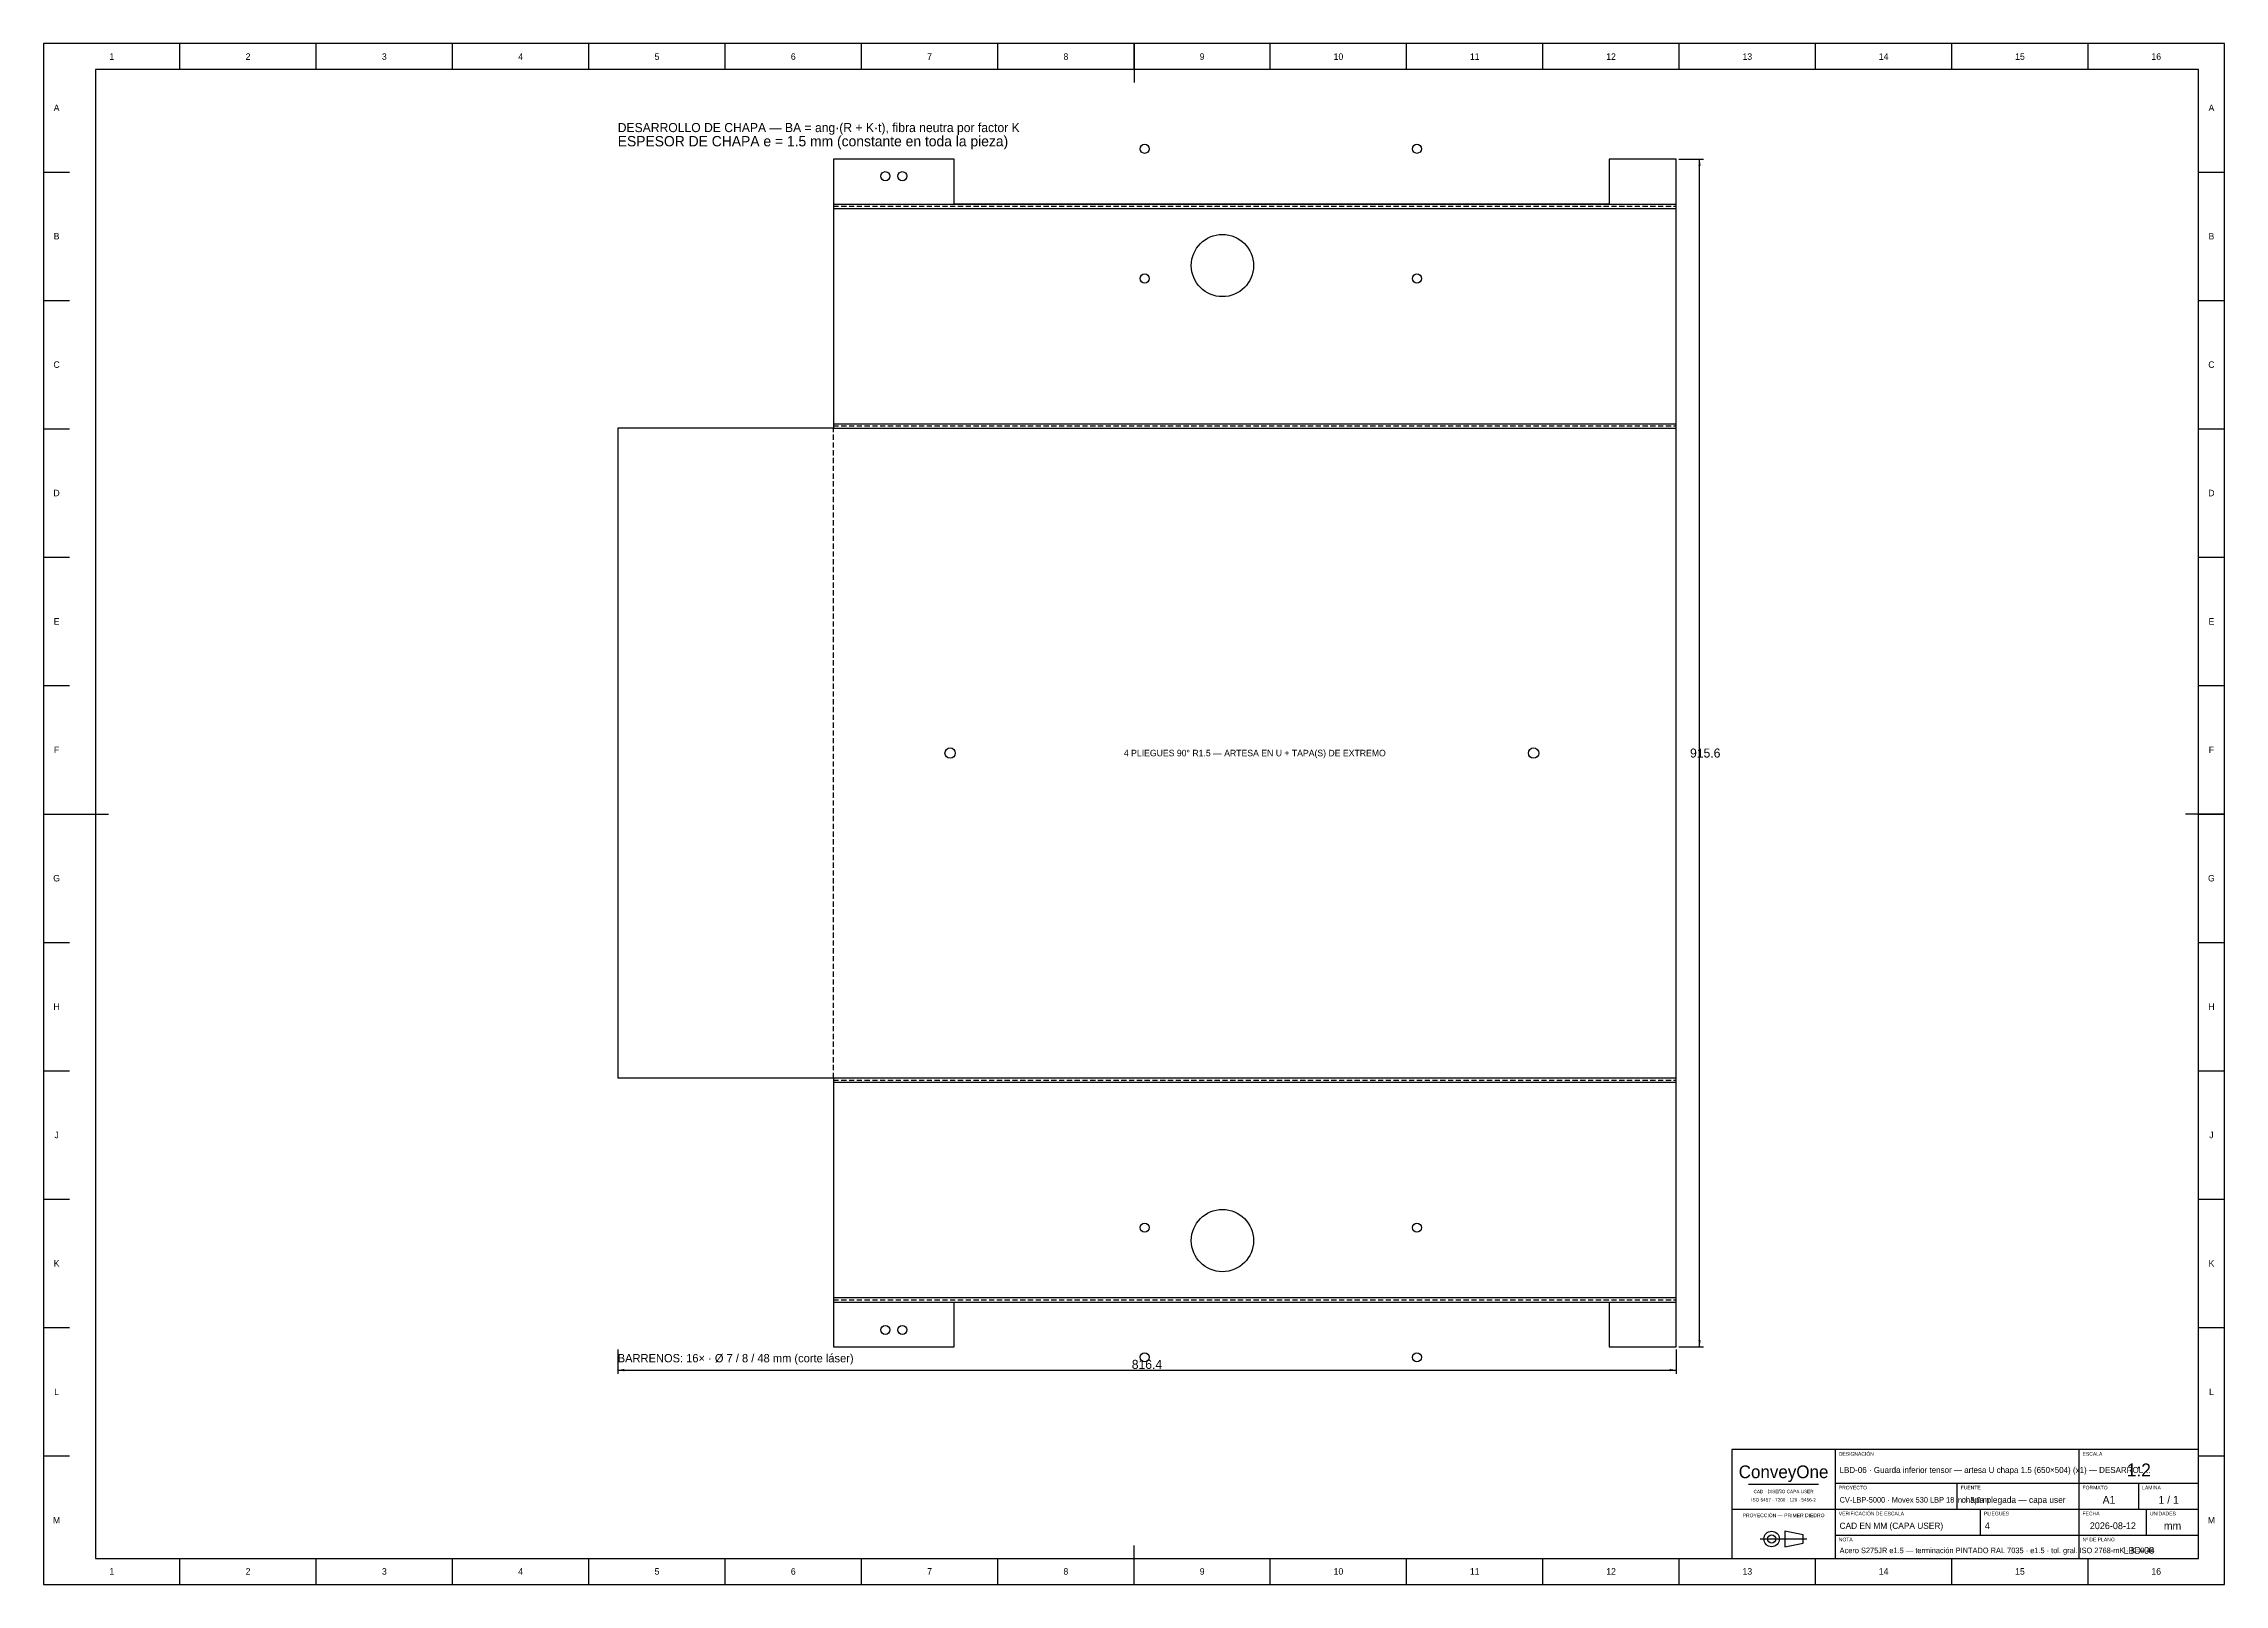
# Model space of a CAD drawing. Extents: x 0 to 1682, y 0 to 1188.
import ezdxf
from ezdxf.enums import TextEntityAlignment as Align

# ---------------------------------------------------------------- set-up
doc = ezdxf.new("R2010")
doc.units = 0
doc.linetypes.add('DASHED', pattern=[6, 4, -2])
for name, color, linetype in [('COTAS', 7, 'CONTINUOUS'), ('FINA', 7, 'CONTINUOUS'), ('NORMA', 7, 'CONTINUOUS'), ('PLIEGUE', 1, 'DASHED'), ('TEXTO', 7, 'CONTINUOUS'), ('VISIBLE', 7, 'CONTINUOUS')]:
    doc.layers.add(name, color=color, linetype=linetype)

msp = doc.modelspace()

# ---------------------------------------------------------------- linework, layer by layer
at = {"layer": 'COTAS'}
for p, q in [((1261.195, 1098.785), (1280.195, 1098.785)), ((1277.195, 183.215), (1277.195, 1098.785)), ((442.805, 181.215), (442.805, 162.215)), ((1259.195, 181.215), (1259.195, 162.215)), ((1261.195, 183.215), (1280.195, 183.215)), ((442.805, 165.215), (1259.195, 165.215))]:
    msp.add_line(p, q, dxfattribs=at)
for points in [[(1277.195, 1098.785), (1278.095, 1093.785), (1276.295, 1093.785)], [(1277.195, 183.215), (1278.095, 188.215), (1276.295, 188.215)], [(442.805, 165.215), (447.805, 166.115), (447.805, 164.315)], [(1259.195, 165.215), (1254.195, 166.115), (1254.195, 164.315)]]:
    msp.add_solid(points, dxfattribs=at)
at = {"layer": 'FINA'}
for p, q in [((1682, 1188), (0, 1188)), ((0, 1188), (0, 0)), ((105.125, 1168), (105.125, 1188)), ((210.25, 1168), (210.25, 1188)), ((315.375, 1168), (315.375, 1188)), ((420.5, 1168), (420.5, 1188)), ((525.625, 1168), (525.625, 1188)), ((630.75, 1168), (630.75, 1188)), ((735.875, 1168), (735.875, 1188)), ((841, 1168), (841, 1188)), ((946.125, 1168), (946.125, 1188)), ((1051.25, 1168), (1051.25, 1188)), ((1156.375, 1168), (1156.375, 1188)), ((1261.5, 1168), (1261.5, 1188)), ((1366.625, 1168), (1366.625, 1188)), ((1471.75, 1168), (1471.75, 1188)), ((1576.875, 1168), (1576.875, 1188)), ((1682, 0), (1682, 1188)), ((0, 1089), (20, 1089)), ((1662, 1089), (1682, 1089)), ((609.195, 1064.285), (1259.195, 1064.285)), ((609.195, 1060.895), (1259.195, 1060.895)), ((0, 990), (20, 990)), ((1662, 990), (1682, 990)), ((609.195, 894.895), (1259.195, 894.895)), ((609.195, 891.505), (1259.195, 891.505)), ((0, 891), (20, 891)), ((1662, 891), (1682, 891)), ((0, 792), (20, 792)), ((1662, 792), (1682, 792)), ((0, 693), (20, 693)), ((1662, 693), (1682, 693)), ((0, 594), (20, 594)), ((1662, 594), (1682, 594)), ((0, 495), (20, 495)), ((1662, 495), (1682, 495)), ((0, 396), (20, 396)), ((609.195, 390.505), (1259.195, 390.505)), ((609.195, 387.105), (1259.195, 387.105)), ((1662, 396), (1682, 396)), ((0, 297), (20, 297)), ((1662, 297), (1682, 297)), ((609.195, 221.105), (1259.195, 221.105)), ((609.195, 217.715), (1259.195, 217.715)), ((0, 198), (20, 198)), ((1662, 198), (1682, 198)), ((0, 99), (20, 99)), ((1662, 99), (1682, 99)), ((1315, 77.2), (1369, 77.2)), ((1382, 78), (1570, 78)), ((1476, 58), (1476, 78)), ((1570, 78), (1662, 78)), ((1616, 58), (1616, 78)), ((1302, 58), (1382, 58)), ((1382, 58), (1570, 58)), ((1494, 38), (1494, 58)), ((1570, 58), (1662, 58)), ((1622, 38), (1622, 58)), ((1324.06, 35), (1359.94, 35)), ((1382, 38), (1570, 38)), ((1570, 38), (1662, 38)), ((105.125, 0), (105.125, 20)), ((210.25, 0), (210.25, 20)), ((315.375, 0), (315.375, 20)), ((420.5, 0), (420.5, 20)), ((525.625, 0), (525.625, 20)), ((630.75, 0), (630.75, 20)), ((735.875, 0), (735.875, 20)), ((841, 0), (841, 20)), ((946.125, 0), (946.125, 20)), ((1051.25, 0), (1051.25, 20)), ((1156.375, 0), (1156.375, 20)), ((1261.5, 0), (1261.5, 20)), ((1366.625, 0), (1366.625, 20)), ((1471.75, 0), (1471.75, 20)), ((1576.875, 0), (1576.875, 20)), ((0, 0), (1682, 0))]:
    msp.add_line(p, q, dxfattribs=at)
at = {"layer": 'NORMA'}
for p, q in [((841, 1188), (841, 1158)), ((1662, 1168), (40, 1168)), ((40, 1168), (40, 20)), ((1662, 20), (1662, 1168)), ((0, 594), (50, 594)), ((1682, 594), (1652, 594)), ((1662, 104), (1302, 104)), ((1302, 104), (1302, 20)), ((1382, 20), (1382, 104)), ((1570, 20), (1570, 104)), ((1662, 20), (1662, 104)), ((40, 20), (1662, 20)), ((841, 0), (841, 30)), ((1302, 20), (1662, 20))]:
    msp.add_line(p, q, dxfattribs=at)
at = {"layer": 'PLIEGUE'}
for p, q in [((609.195, 1062.595), (1259.195, 1062.595)), ((609.195, 893.195), (1259.195, 893.195)), ((609.195, 390.505), (609.195, 891.505)), ((609.195, 388.805), (1259.195, 388.805)), ((609.195, 219.415), (1259.195, 219.415))]:
    msp.add_line(p, q, dxfattribs=at)
at = {"layer": 'TEXTO'}
for p, q in [((1357.18, 38.22), (1342.92, 40.98)), ((1342.92, 40.98), (1342.92, 29.02)), ((1357.18, 31.78), (1357.18, 38.22)), ((1342.92, 29.02), (1357.18, 31.78))]:
    msp.add_line(p, q, dxfattribs=at)
for radius in [5.98, 3.22]:
    msp.add_circle((1332.8, 35), radius, dxfattribs=at)
at = {"layer": 'VISIBLE'}
for p, q in [((702.285, 1098.785), (609.195, 1098.785)), ((609.195, 1098.785), (609.195, 891.505)), ((702.285, 1064.285), (702.285, 1098.785)), ((1259.195, 1098.785), (1207.365, 1098.785)), ((1207.365, 1098.785), (1207.365, 1064.285)), ((1259.195, 891.505), (1259.195, 1098.785)), ((1207.365, 1064.285), (702.285, 1064.285)), ((609.195, 891.505), (442.805, 891.505)), ((442.805, 891.505), (442.805, 390.505)), ((1259.195, 390.505), (1259.195, 891.505)), ((442.805, 390.505), (609.195, 390.505)), ((609.195, 390.505), (609.195, 183.215)), ((1259.195, 183.215), (1259.195, 390.505)), ((702.285, 183.215), (702.285, 217.715)), ((702.285, 217.715), (1207.365, 217.715)), ((1207.365, 217.715), (1207.365, 183.215)), ((609.195, 183.215), (702.285, 183.215)), ((1207.365, 183.215), (1259.195, 183.215))]:
    msp.add_line(p, q, dxfattribs=at)
for centre, radius in [((849.195, 1106.895), 3.5), ((1059.195, 1106.895), 3.5), ((649.195, 1085.785), 3.5), ((662.285, 1085.785), 3.5), ((909.195, 1016.895), 24), ((849.195, 1006.895), 3.5), ((1059.195, 1006.895), 3.5), ((699.195, 641.005), 4), ((1149.195, 641.005), 4), ((909.195, 265.105), 24), ((849.195, 275.105), 3.5), ((1059.195, 275.105), 3.5), ((649.195, 196.215), 3.5), ((662.285, 196.215), 3.5), ((849.195, 175.105), 3.5), ((1059.195, 175.105), 3.5)]:
    msp.add_circle(centre, radius, dxfattribs=at)

# ---------------------------------------------------------------- texts
at = {"layer": 'COTAS'}
for s, p in [('915.6', (1281.595, 641)), ('816.4', (851, 169.615))]:
    msp.add_text(s, height=7, dxfattribs=at).set_placement(p, align=Align.MIDDLE_CENTER)
at = {"layer": 'TEXTO'}
for s, height, p in [('1', 5, (52.5625, 1178)), ('2', 5, (157.6875, 1178)), ('3', 5, (262.8125, 1178)), ('4', 5, (367.9375, 1178)), ('5', 5, (473.0625, 1178)), ('6', 5, (578.1875, 1178)), ('7', 5, (683.3125, 1178)), ('8', 5, (788.4375, 1178)), ('9', 5, (893.5625, 1178)), ('10', 5, (998.6875, 1178)), ('11', 5, (1103.8125, 1178)), ('12', 5, (1208.9375, 1178)), ('13', 5, (1314.0625, 1178)), ('14', 5, (1419.1875, 1178)), ('15', 5, (1524.3125, 1178)), ('16', 5, (1629.4375, 1178)), ('A', 5, (10, 1138.5)), ('A', 5, (1672, 1138.5)), ('B', 5, (10, 1039.5)), ('B', 5, (1672, 1039.5)), ('C', 5, (10, 940.5)), ('C', 5, (1672, 940.5)), ('D', 5, (10, 841.5)), ('D', 5, (1672, 841.5)), ('E', 5, (10, 742.5)), ('E', 5, (1672, 742.5)), ('F', 5, (10, 643.5)), ('4 PLIEGUES 90° R1.5 — ARTESA EN U + TAPA(S) DE EXTREMO', 5, (934.195, 641.005)), ('F', 5, (1672, 643.5)), ('G', 5, (10, 544.5)), ('G', 5, (1672, 544.5)), ('H', 5, (10, 445.5)), ('H', 5, (1672, 445.5)), ('J', 5, (10, 346.5)), ('J', 5, (1672, 346.5)), ('K', 5, (10, 247.5)), ('K', 5, (1672, 247.5)), ('L', 5, (10, 148.5)), ('L', 5, (1672, 148.5)), ('ConveyOne', 9.8, (1342, 86.8)), ('1:2', 10, (1616, 88.2)), ('CAD · DISEÑO CAPA USER', 2.6, (1342, 71.6)), ('A1', 6, (1593, 65.2)), ('1 / 1', 6, (1639, 65.2)), ('M', 5, (10, 49.5)), ('PROYECCIÓN — PRIMER DIEDRO', 2.8, (1342, 53.2)), ('ISO 5457 · 7200 · 129 · 5456-2', 2.6, (1342, 65.2)), ('M', 5, (1672, 49.5)), ('2026-08-12', 5.2, (1596, 45.2)), ('mm', 6, (1642, 45.2)), ('LBD-06', 5.2, (1616, 26.2)), ('1', 5, (52.5625, 10)), ('2', 5, (157.6875, 10)), ('3', 5, (262.8125, 10)), ('4', 5, (367.9375, 10)), ('5', 5, (473.0625, 10)), ('6', 5, (578.1875, 10)), ('7', 5, (683.3125, 10)), ('8', 5, (788.4375, 10)), ('9', 5, (893.5625, 10)), ('10', 5, (998.6875, 10)), ('11', 5, (1103.8125, 10)), ('12', 5, (1208.9375, 10)), ('13', 5, (1314.0625, 10)), ('14', 5, (1419.1875, 10)), ('15', 5, (1524.3125, 10)), ('16', 5, (1629.4375, 10))]:
    msp.add_text(s, height=height, dxfattribs=at).set_placement(p, align=Align.MIDDLE_CENTER)
for s, height, p in [('DESARROLLO DE CHAPA — BA = ang·(R + K·t), fibra neutra por factor K', 7, (442.805, 1119.785)), ('ESPESOR DE CHAPA e = 1.5 mm (constante en toda la pieza)', 8, (442.805, 1108.785)), ('BARRENOS: 16× · Ø 7 / 8 / 48 mm (corte láser)', 6.4, (442.805, 171.215)), ('DESIGNACIÓN', 2.8, (1384.6, 99.2)), ('ESCALA', 2.8, (1572.6, 99.2)), ('PROYECTO', 2.8, (1384.6, 73.2)), ('FUENTE', 2.8, (1478.6, 73.2)), ('FORMATO', 2.8, (1572.6, 73.2)), ('LÁMINA', 2.8, (1618.6, 73.2)), ('VERIFICACIÓN DE ESCALA', 2.8, (1384.6, 53.2)), ('PLIEGUES', 2.8, (1496.6, 53.2)), ('FECHA', 2.8, (1572.6, 53.2)), ('UNIDADES', 2.8, (1624.6, 53.2)), ('NOTA', 2.8, (1384.6, 33.2)), ('Nº DE PLANO', 2.8, (1572.6, 33.2))]:
    msp.add_text(s, height=height, dxfattribs=at).set_placement(p)
for s, height, p in [('LBD-06 · Guarda inferior tensor — artesa U chapa 1.5 (650×504) (x1) — DESARROL…', 4.6166, (1385.2, 88.2)), ('CV-LBP-5000 · Movex 530 LBP 18 in × 5.0 m', 4.2659, (1385.2, 65.2)), ('chapa plegada — capa user', 4.8, (1479.2, 65.2)), ('CAD EN MM (CAPA USER)', 4.8, (1385.2, 45.2)), ('4', 5.2, (1497.2, 45.2)), ('Acero S275JR e1.5 — terminación PINTADO RAL 7035 · e1.5 · tol. gral. ISO 2768-mK · K=0.44', 4.2714, (1385.2, 26.2))]:
    msp.add_text(s, height=height, dxfattribs=at).set_placement(p, align=Align.MIDDLE_LEFT)

doc.saveas('drawing.dxf')
